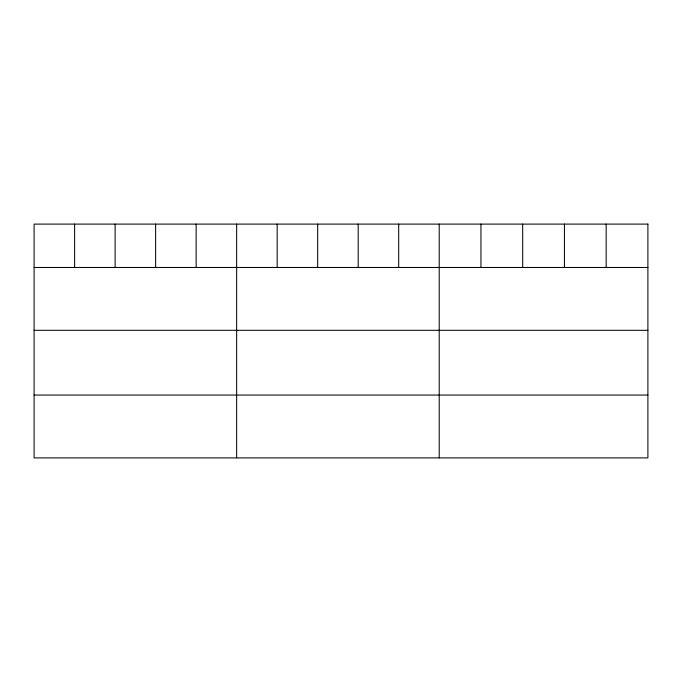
<?xml version="1.0" encoding="UTF-8"?>
<svg xmlns="http://www.w3.org/2000/svg" width="682" height="682" viewBox="0 0 682 682"><rect width="100%" height="100%" fill="white"/><g stroke="black" fill="none" stroke-linecap="round" stroke-linejoin="round"><path stroke-width="1.02" d="M34.1 267.48L647.9 267.48M34.1 330.31L647.9 330.31M34.1 395.057L647.9 395.057M606.162 224.105L606.162 267.48M564.423 224.105L564.423 267.48M522.685 224.105L522.685 267.48M480.946 224.105L480.946 267.48M439.208 224.105L439.208 457.895M398.697 224.105L398.697 267.48M358.186 224.105L358.186 267.48M317.676 224.105L317.676 267.48M277.165 224.105L277.165 267.48M236.654 224.105L236.654 457.895M196.143 224.105L196.143 267.48M155.632 224.105L155.632 267.48M115.122 224.105L115.122 267.48M74.611 224.105L74.611 267.48M647.9 224.105L34.1 224.105L34.1 457.895L647.9 457.895L647.9 224.105"/></g></svg>
